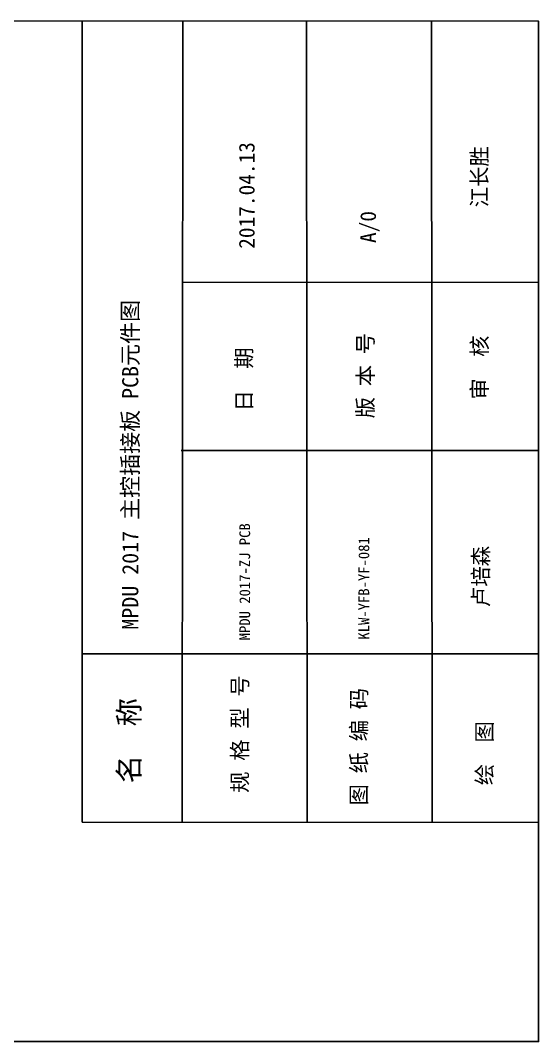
# Model space of a CAD drawing. Extents: x 904 to 1079, y 495 to 590.
# Drawn here: x 1030.6 to 1078.7, y 495.4 to 590.3 of the extents above; entities that cross this region are included whole.
import ezdxf

# ---------------------------------------------------------------- set-up
doc = ezdxf.new("R2010")
doc.units = 0
doc.header["$MEASUREMENT"] = 0
doc.layers.get('0').update_dxf_attribs({"linetype": 'CONTINUOUS'})
doc.layers.add('标题1', color=7, linetype='CONTINUOUS')

msp = doc.modelspace()

# ---------------------------------------------------------------- linework, layer by layer
at = {"linetype": 'Continuous'}
for p, q in [((1036.292, 515.782), (1036.307, 590.328)), ((1045.596, 515.782), (1045.65, 590.301)), ((1057.218, 515.782), (1057.172, 590.302)), ((1068.84, 515.782), (1068.79, 590.273)), ((1045.596, 565.988), (1078.738, 565.97)), ((1045.517, 550.349), (1078.738, 550.35)), ((1036.292, 531.441), (1078.734, 531.433)), ((1036.292, 515.782), (1078.73, 515.757))]:
    msp.add_line(p, q, dxfattribs=at)
msp.add_lwpolyline([(904.238, 590.281), (1078.74, 590.258), (1078.74, 495.379), (904.238, 495.379)], close=True, dxfattribs=at)

# ---------------------------------------------------------------- texts
at = {"layer": '标题1', "color": 7, "attachment_point": 1, "rotation": 90}
for s, insert, char_height, width in [('\\pt4.835;{\\fSimSun|b0|i0|c134|p54;\\C0;2017.04.13}', (1050.877, 569.094), 1.458, 0.972), ('\\pt4.835;{\\C0;江长胜}', (1072.51, 572.95), 1.458, 19.09166), ('\\pt4.835;{\\fSimSun|b0|i0|c134|p54;\\C0;A/0}', (1062.159, 569.632), 1.458, 0.972), ('\\pt4.835;{\\C0;MPDU 2017-ZJ PCB}', (1050.922, 532.687), 1, 17.50414), ('\\pt4.835;{\\C0;KLW-YFB-YF-081}', (1061.992, 532.755), 1, 19.27596), ('\\pt4.835;{\\C0;卢培森}', (1072.635, 535.779), 1.458, 19.09166)]:
    msp.add_mtext(s, dxfattribs=dict(at, insert=insert, char_height=char_height, width=width))
at = {"layer": '标题1', "color": 7, "rotation": 90}
for s, insert, char_height, attachment_point in [('\\pt4.835;{\\C0;MPDU 2017 \\fSimSun|b0|i0|c134|p2;主控插接板\\Ftxt|c134; PCB\\fSimSun|b0|i0|c134|p54;元件图}', (1041.69, 533.679), 1.5, 7), ('\\pt4.835;{\\fSimSun|b0|i0|c134|p54;\\C0;版 本 号}', (1061.903, 553.329), 1.458, 1), ('\\pt4.835;{\\fSimSun|b0|i0|c134|p54;\\C0;审  核}', (1072.524, 555.071), 1.458, 1), ('\\pt4.835;{\\fSimSun|b0|i0|c134|p54;\\C0;日  期}', (1050.614, 553.973), 1.458, 1), ('\\pt4.835;{\\fSimSun|b0|i0|c134|p54;\\C0;规 格 型 号}', (1050.232, 518.507), 1.458, 1), ('\\pt4.835;{\\fSimSun|b0|i0|c134|p54;\\C0;图 纸 编 码}', (1061.304, 517.33), 1.458, 1), ('\\pt4.835;{\\fSimSun|b0|i0|c134|p54;\\C0;名  称}', (1039.689, 519.383), 1.944, 1), ('\\pt4.835;{\\fSimSun|b0|i0|c134|p54;\\C0;绘  图}', (1072.987, 519.215), 1.458, 1)]:
    msp.add_mtext(s, dxfattribs=dict(at, insert=insert, char_height=char_height, attachment_point=attachment_point))

doc.saveas('drawing.dxf')
